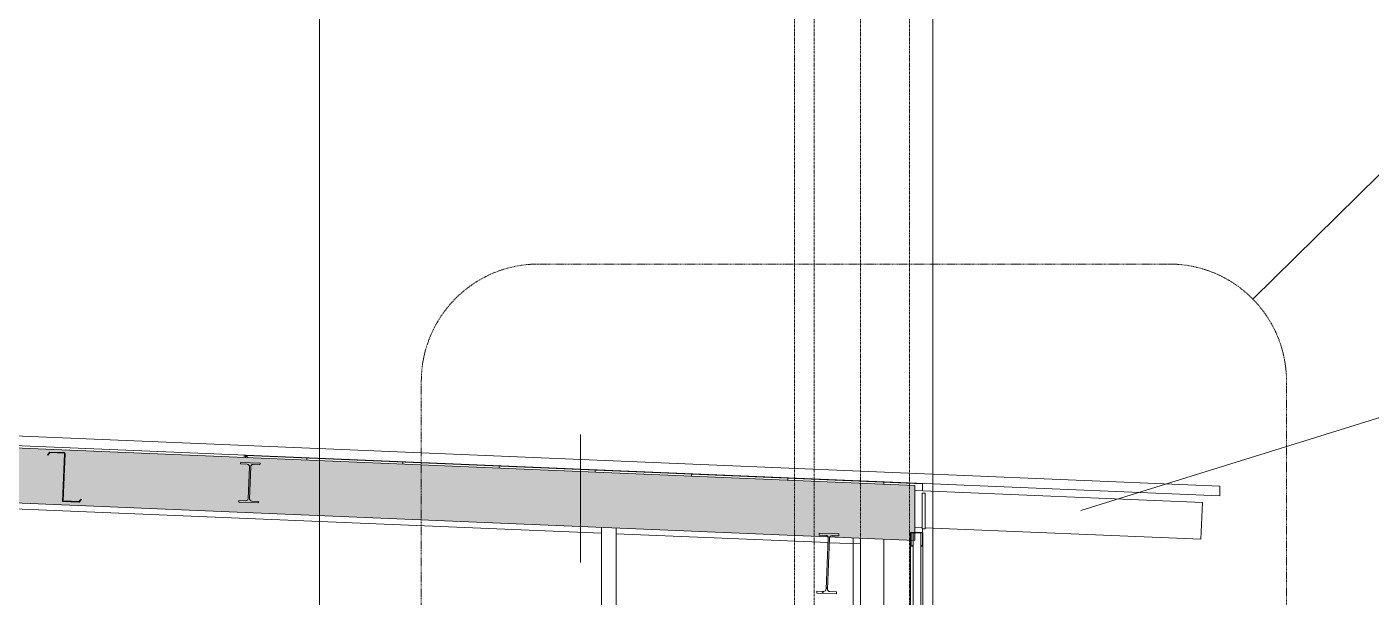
# Model space of a CAD drawing. Header units: inches. Extents: x 21386 to 98862, y -290 to 853.
# Drawn here: x 32904.7 to 33179.8, y 323.6 to 440.2 of the extents above; entities that cross this region are included whole.
import ezdxf

# ---------------------------------------------------------------- set-up
doc = ezdxf.new("R2010")
doc.units = ezdxf.units.IN
doc.header["$MEASUREMENT"] = 0
doc.linetypes.add('Dash Dot 3_16_', pattern=[0.3125, 0.1875, -0.0625, 0, -0.0625])
doc.linetypes.add('Grid Line 1_2_', pattern=[0.875, 0.5, -0.125, 0.125, -0.125])
for name, color, linetype, lineweight in [('A-ANNO-IDEN', 131, 'Continuous', 9), ('A-ANNO-SYMB', 150, 'Continuous', 9), ('A-CLNG', 13, 'Continuous', 13), ('A-CLNG-PATT', 13, 'Continuous', 25), ('A-GLAZ-CWMG', 51, 'Continuous', 13), ('A-ROOF', 132, 'Continuous', 13), ('A-WALL', 113, 'Continuous', 13), ('A-WALL-PATT', 111, 'Continuous', 25), ('EOP-PR', 4, 'Continuous', 13), ('G-ANNO-SYMB', 111, 'Continuous', 9), ('I-WALL', 2, 'Continuous', 13), ('S-BEAM', 12, 'Continuous', 13), ('S-GRID', 1, 'Continuous', 9)]:
    doc.layers.add(name, color=color, linetype=linetype, lineweight=lineweight)

# ---------------------------------------------------------------- blocks, each defined once
blk = doc.blocks.new('Rectangular Mullion - Profile_Polycarbonate_Upper and left-1767982-Building Section - North_South looking East _ Fitness Center')
at = {"layer": 'A-GLAZ-CWMG', "color": 7}
for p, q in [((22369.8, 336.84), (22369.8, 334.09)), ((22372.3, 336.84), (22369.8, 336.84)), ((22369.87, 334.15), (22369.87, 336.78)), ((22369.87, 336.78), (22372.24, 336.78)), ((22372.24, 336.78), (22372.24, 334.15)), ((22372.3, 334.09), (22372.3, 336.84)), ((22369.8, 334.09), (22370.3, 334.09)), ((22370.24, 334.15), (22369.87, 334.15)), ((22370.3, 334.34), (22370.24, 334.34)), ((22370.24, 334.34), (22370.24, 334.15)), ((22370.3, 334.09), (22370.3, 334.34)), ((22371.94, 334.34), (22371.88, 334.34)), ((22371.88, 334.34), (22371.88, 334.09)), ((22371.88, 334.09), (22372.3, 334.09)), ((22371.94, 334.15), (22371.94, 334.34)), ((22372.24, 334.15), (22371.94, 334.15))]:
    blk.add_line(p, q, dxfattribs=at)
blk = doc.blocks.new('Rectangular Mullion - Profile_Polycarbonate_right-1872005-Building Section - North_South looking East _ Fitness Center')
at = {"layer": 'A-GLAZ-CWMG', "color": 10, "lineweight": 9}
for p, q in [((22371.88, 248.36), (22371.88, 336.78)), ((22370.3, 248.36), (22370.3, 335.23))]:
    blk.add_line(p, q, dxfattribs=at)
at = {"layer": 'A-GLAZ-CWMG', "color": 8, "lineweight": 9}
for p, q in [((22369.8, 248.36), (22369.8, 334.09)), ((22372.3, 248.36), (22372.3, 334.09))]:
    blk.add_line(p, q, dxfattribs=at)
blk = doc.blocks.new('Rectangular Mullion - Profile_Polycarbonate_right-1987912-Building Section - North_South looking East _ Fitness Center')
at = {"layer": 'A-GLAZ-CWMG', "color": 8, "lineweight": 9}
for p, q in [((22234.14, 352.17), (22233.68, 352.65)), ((22233.68, 352.65), (22233.68, 352.19)), ((22236.43, 293.29), (22236.43, 306.91)), ((22236.43, 245.04), (22236.43, 285.94)), ((22236.43, 225.51), (22236.43, 237.69)), ((22236.43, 196.79), (22236.43, 221.45)), ((22236.43, 148.54), (22236.43, 189.44)), ((22236.43, 103.68), (22236.43, 141.19)), ((22236.43, 55.05), (22236.43, 96.32)), ((22236.43, 37.12), (22236.43, 47.7))]:
    blk.add_line(p, q, dxfattribs=at)
blk = doc.blocks.new('W-Wide Flange - W12X22-1533120-Building Section - North_South looking East _ Fitness Center')
at = {"layer": 'S-BEAM', "lineweight": 9}
h = blk.add_hatch(dxfattribs=at)
h.set_pattern_fill('FP_39', color=8, style=0, pattern_type=2)
h.set_pattern_definition([(45, (22011.012, 102), (-19.007, 19.007), []), (45, (22011.012, 130.8), (-19.007, 19.007), [])])
h.paths.add_polyline_path([(22354.61, 324.29), (22354.63, 324.71), (22353.26, 324.77), (22352.9, 324.93), (22352.77, 325.3), (22353.2, 335.72), (22353.37, 336.07), (22353.74, 336.21), (22355.11, 336.15), (22355.13, 336.58), (22351.1, 336.74), (22351.08, 336.32), (22352.45, 336.26), (22352.81, 336.1), (22352.94, 335.73), (22352.51, 325.31), (22352.35, 324.96), (22351.98, 324.82), (22350.61, 324.88), (22350.59, 324.45)], flags=0)
at = {"layer": 'S-BEAM', "color": 7}
for p, q in [((22351.1, 336.74), (22351.08, 336.32)), ((22351.08, 336.32), (22352.45, 336.26)), ((22355.13, 336.58), (22351.1, 336.74)), ((22352.94, 335.73), (22352.51, 325.31)), ((22352.77, 325.3), (22353.2, 335.72)), ((22353.74, 336.21), (22355.11, 336.15)), ((22355.11, 336.15), (22355.13, 336.58)), ((22350.61, 324.88), (22350.59, 324.45)), ((22351.98, 324.82), (22350.61, 324.88)), ((22354.63, 324.71), (22353.26, 324.77)), ((22354.61, 324.29), (22354.63, 324.71)), ((22350.59, 324.45), (22354.61, 324.29))]:
    blk.add_line(p, q, dxfattribs=at)
for centre, radius, start, end in [((22352.43, 335.75), 0.512, 357.6141, 87.6141), ((22353.72, 335.7), 0.513, 87.6141, 177.6141), ((22352, 325.33), 0.512, 267.6141, 357.6141), ((22353.28, 325.28), 0.513, 177.6141, 267.6141)]:
    blk.add_arc(centre, radius, start, end, dxfattribs=at)
blk = doc.blocks.new('columns and girder2 - one-1334686-Building Section - North_South looking East _ Fitness Center')
at = {"layer": 'S-BEAM', "color": 8, "lineweight": 9}
for p, q in [((22024.63, 348.46), (22306.55, 336.72)), ((22306.55, 337.89), (22306.55, 292.37)), ((22309.55, 292.37), (22309.55, 337.76)), ((22309.55, 336.59), (22352.9, 334.78)), ((22358.05, 335.74), (22358.05, 0)), ((22359.55, 292.81), (22359.55, 335.68)), ((22359.55, 334.51), (22359.55, 335.68)), ((22353.16, 334.77), (22359.55, 334.51))]:
    blk.add_line(p, q, dxfattribs=at)
blk = doc.blocks.new('Girt_Z - 10_D-1351984-Building Section - North_South looking East _ Fitness Center')
at = {"layer": 'S-BEAM', "color": 7}
for p, q in [((22133.68, 355.81), (22133.17, 355.26)), ((22133.17, 355.26), (22133.25, 355.18)), ((22133.25, 355.18), (22133.72, 355.7)), ((22136.61, 355.69), (22133.68, 355.81)), ((22133.72, 355.7), (22136.61, 355.58)), ((22136.68, 355.5), (22136.27, 345.69)), ((22136.39, 345.88), (22136.79, 355.49)), ((22136.27, 345.69), (22139.65, 345.55)), ((22139.6, 345.67), (22136.46, 345.8)), ((22140.07, 346.18), (22139.6, 345.67)), ((22139.65, 345.55), (22140.15, 346.11)), ((22140.15, 346.11), (22140.07, 346.18))]:
    blk.add_line(p, q, dxfattribs=at)
for centre, radius, start, end in [((22136.6, 355.5), 0.187, 357.6141, 87.6141), ((22136.6, 355.5), 0.0782, 357.6141, 85.4913), ((22136.47, 345.87), 0.0782, 177.6141, 264.5717)]:
    blk.add_arc(centre, radius, start, end, dxfattribs=at)
blk = doc.blocks.new('W-Wide Flange - W8X15-1528935-Building Section - North_South looking East _ Fitness Center')
at = {"layer": 'S-BEAM', "color": 7}
for p, q in [((22232.65, 351.19), (22232.63, 350.87)), ((22232.63, 350.87), (22234.02, 350.82)), ((22236.65, 351.02), (22232.65, 351.19)), ((22234.49, 350.3), (22234.22, 343.82)), ((22234.47, 343.81), (22234.74, 350.29)), ((22235.25, 350.76), (22236.64, 350.71)), ((22236.64, 350.71), (22236.65, 351.02)), ((22232.32, 343.4), (22232.31, 343.08)), ((22232.31, 343.08), (22236.31, 342.92)), ((22233.7, 343.34), (22232.32, 343.4)), ((22236.33, 343.23), (22234.94, 343.29)), ((22236.31, 342.92), (22236.33, 343.23))]:
    blk.add_line(p, q, dxfattribs=at)
for centre, radius, start, end in [((22234, 350.32), 0.498, 357.6141, 87.6141), ((22235.23, 350.27), 0.497, 87.6141, 177.6141), ((22233.73, 343.84), 0.498, 267.6141, 357.6141), ((22234.96, 343.79), 0.497, 177.6141, 267.6141)]:
    blk.add_arc(centre, radius, start, end, dxfattribs=at)
blk = doc.blocks.new('Dimension Lumber - 5_5 x 7_5 Glulam-1730092-Building Section - North_South looking East _ Fitness Center')
at = {"layer": 'S-BEAM', "color": 8, "lineweight": 9}
for p, q in [((22370.68, 345.44), (22429.52, 342.98)), ((22429.52, 342.98), (22429.21, 335.49)), ((22370.68, 337.93), (22372.18, 337.87)), ((22372.8, 337.84), (22429.21, 335.49))]:
    blk.add_line(p, q, dxfattribs=at)

msp = doc.modelspace()

# ---------------------------------------------------------------- hatches: boundary and pattern name
at = {"layer": 'A-CLNG-PATT', "lineweight": 9}
h = msp.add_hatch(dxfattribs=at)
h.set_pattern_fill('FP_37', color=8, style=0, pattern_type=2)
h.set_pattern_definition([(161.57, (22011.972, 102.96), (-7.6802237, -0.0009796), [0, -54.643, 6.067, 0]), (18.43, (22010.052, 102.96), (-7.6802237, 0.0009796), [0, -54.643, 6.067, 0]), (108.43, (22011.972, 102.96), (3.8382953, -19.2013653), [18.211, -42.499]), (71.57, (22010.052, 102.96), (3.8382953, 19.2013653), [18.211, -42.499])])
h.paths.add_polyline_path([(33086.49, 335.22), (33086.49, 346.48), (31850.86, 397.96), (31850.86, 386.7), (33052.62, 336.63)], flags=0)
at = {"layer": 'A-WALL-PATT', "lineweight": 9}
h = msp.add_hatch(dxfattribs=at)
h.set_pattern_fill('FP_43', color=8, style=0, pattern_type=2)
h.set_pattern_definition([(90, (22233.678, 0), (-19.685, 1e-15), [])])
h.paths.add_polyline_path([(32952.3, 2.75), (32961.1, 2.75), (32961.1, 4), (32952.3, 4)], flags=0)
h.paths.add_polyline_path([(33052.62, 2.75), (33063.29, 2.75), (33057.16, 47.7), (32952.24, 47.7), (32952.3, 37.12), (32979.1, 36.98), (32979.23, 36.87), (32979.68, 36.74), (32980.09, 36), (32979.85, 35.45), (32978.92, 34.97), (32978.51, 34.95), (32978.09, 34.89), (32977.93, 34.88), (32972.75, 34.88), (32952.3, 34.87), (32952.3, 32.5), (32961.1, 32.5), (32961.1, 34.87), (32963.16, 34.87), (32963.16, 32.5), (32969.26, 32.5), (32969.26, 34.87), (32971.32, 34.87), (32971.32, 32.5), (32974.68, 32.5), (32974.74, 34.87), (32976.72, 34.87), (32976.72, 32.5), (32977.32, 32.5), (32977.35, 34.87), (32979.59, 34.87), (32979.59, 2.75), (33013.89, 2.75)], flags=0)
h.paths.add_polyline_path([(32971.32, 2.75), (32974.68, 2.75), (32974.68, 4), (32971.32, 4)], flags=0)
h.paths.add_polyline_path([(32963.16, 2.75), (32969.26, 2.75), (32969.26, 4), (32963.16, 4)], flags=0)
h.paths.add_polyline_path([(32977.32, 2.75), (32977.32, 4), (32976.72, 4), (32976.72, 2.75)], flags=0)
h.paths.add_polyline_path([(32976.72, 28.5), (32977.32, 28.5), (32977.32, 31.5), (32976.72, 31.5), (32976.72, 31.35)], flags=0)
h.paths.add_polyline_path([(32974.68, 28.5), (32974.68, 31.5), (32971.32, 31.5), (32971.32, 28.5), (32974.22, 28.5)], flags=0)
h.paths.add_polyline_path([(32966.27, 28.5), (32969.26, 28.5), (32969.26, 31.5), (32963.16, 31.5), (32963.16, 28.5), (32965.47, 28.5)], flags=0)
h.paths.add_polyline_path([(32954.1, 28.5), (32961.1, 28.5), (32961.1, 31.5), (32952.3, 31.5), (32952.3, 28.5)], flags=0)
h.paths.add_polyline_path([(33056.16, 55.05), (33050.54, 96.32), (32952.24, 96.32), (32952.24, 55.05), (33052.62, 55.05)], flags=0)
h.paths.add_polyline_path([(32952.24, 103.68), (33049.54, 103.68), (33044.43, 141.19), (32952.24, 141.19), (32952.24, 115.53)], flags=0)
h.paths.add_polyline_path([(33023.85, 148.54), (33043.43, 148.54), (33037.86, 189.44), (32952.24, 189.44), (32952.24, 148.54), (32975.15, 148.54)], flags=0)
h.paths.add_polyline_path([(33088.05, 173.07), (33088.05, 173.14), (33086.11, 173.15)], flags=0)
h.paths.add_polyline_path([(33088.05, 175.14), (33088.05, 192.31), (33085.36, 192.31), (33085.36, 191), (33086.11, 191), (33086.11, 175.22)], flags=0)
h.paths.add_polyline_path([(33075.94, 196.3), (33085.61, 196.31), (33085.61, 237.31), (33075.36, 237.31), (33075.36, 196.31), (33075.94, 196.79), (33076.01, 196.71), (33075.51, 196.3)], flags=0)
h.paths.add_polyline_path([(33025.36, 196.79), (33036.86, 196.79), (33031.29, 237.69), (32960.69, 237.69), (32952.24, 221.45), (32952.24, 196.79), (33024.88, 196.79)], flags=0)
h.paths.add_polyline_path([(32952.24, 225.51), (32958.58, 237.69), (32952.24, 237.69), (32952.24, 232.74)], flags=0)
h.paths.add_polyline_path([(33075.43, 241.3), (33085.61, 241.3), (33085.61, 335.25), (33075.36, 335.68), (33075.36, 292.81), (33075.94, 293.29), (33076.01, 293.21), (33075.47, 292.76), (33075.43, 289.55), (33075.36, 289.36), (33075.36, 244.56), (33075.94, 245.04), (33076.01, 244.96), (33075.47, 244.51), (33075.47, 241.37)], flags=0)
h.paths.add_polyline_path([(33023.85, 245.04), (33030.29, 245.04), (33024.72, 285.94), (32985.83, 285.94), (32964.53, 245.04), (32986.55, 245.04)], flags=0)
h.paths.add_polyline_path([(32955.79, 245.04), (32962.41, 245.04), (32983.71, 285.94), (32952.24, 285.94), (32952.24, 245.04)], flags=0)
h.paths.add_polyline_path([(33084.79, 285.94), (33084.72, 286.02), (33085.25, 286.47), (33085.25, 289.36), (33085.36, 289.36), (33085.36, 286.42), (33084.89, 286.02)], flags=0)
h.paths.add_polyline_path([(33085.17, 289.44), (33075.47, 289.5), (33075.55, 289.55), (33085.17, 289.55)], flags=0)
h.paths.add_polyline_path([(33022.36, 293.29), (33022.36, 294.85), (32952.24, 306.91), (32952.24, 293.29), (32955.49, 293.29), (32955.49, 294), (32985.25, 294.04), (32985.32, 294.3), (32985.49, 294.44), (32985.71, 294.1), (32985.74, 294), (33015.49, 293.94), (33015.49, 293.29)], flags=0)
h.paths.add_polyline_path([(33087.69, 336.84), (33088.05, 336.84), (33087.99, 337.87), (33086.49, 337.93), (33086.49, 336.84)], flags=0)
h.paths.add_polyline_path([(33088.05, 345.37), (33088.05, 346.81), (32949.55, 352.58), (32949.95, 352.17), (33086.49, 346.48), (33086.49, 345.44)], flags=0)

# ---------------------------------------------------------------- linework, layer by layer
at = {"layer": 'A-ANNO-IDEN', "color": 153}
msp.add_line((33120.47, 341.36), (33691.72, 519.32), dxfattribs=at)
at = {"layer": 'A-ANNO-SYMB'}
msp.add_line((33155.64, 384.59), (33202.38, 430.6), dxfattribs=at)
at = {"layer": 'A-ANNO-SYMB', "linetype": 'Dash Dot 3_16_'}
for p, q in [((33138.53, 391.76), (33009.46, 391.76)), ((32985.46, 367.76), (32985.46, -34.48)), ((33162.53, -34.48), (33162.53, 367.76))]:
    msp.add_line(p, q, dxfattribs=at)
for centre, start, end in [((33009.46, 367.76), 90, 180), ((33138.53, 367.76), 0, 90)]:
    msp.add_arc(centre, 24, start, end, dxfattribs=at)
at = {"layer": 'A-CLNG', "color": 7}
for p, q in [((33086.49, 346.48), (31850.86, 397.96)), ((31850.86, 386.7), (33086.49, 335.22)), ((33086.49, 335.22), (33086.49, 346.48))]:
    msp.add_line(p, q, dxfattribs=at)
at = {"layer": 'A-ROOF', "color": 7}
for p, q in [((33148.9, 346.34), (31836.26, 401.03)), ((31836.26, 399.03), (33148.9, 344.34)), ((33148.9, 344.34), (33148.9, 346.34))]:
    msp.add_line(p, q, dxfattribs=at)
at = {"layer": 'A-WALL', "color": 8, "lineweight": 9}
for p, q in [((32949.24, 352.2), (32949.24, 352.66)), ((33088.05, 346.81), (32949.55, 352.58)), ((33088.05, 345.37), (33088.05, 346.81)), ((33088.05, 336.84), (33088.05, 337.62))]:
    msp.add_line(p, q, dxfattribs=at)
at = {"layer": 'A-WALL', "color": 7}
for p, q in [((33086.11, 336.78), (33086.11, 193.4)), ((33087.69, 336.78), (33086.11, 336.78)), ((33087.69, 193.4), (33087.69, 336.78))]:
    msp.add_line(p, q, dxfattribs=at)
at = {"layer": 'A-WALL', "color": 10, "lineweight": 9}
for p, q in [((33087.69, 248.36), (33087.69, 336.78)), ((33086.11, 335.23), (33086.11, 248.36))]:
    msp.add_line(p, q, dxfattribs=at)
at = {"layer": 'EOP-PR', "color": 8, "lineweight": 9}
msp.add_line((33018.06, 356.89), (33018.06, 330.72), dxfattribs=at)
at = {"layer": 'G-ANNO-SYMB'}
for p, q in [((32964.64, 545.16), (32964.64, -79.66)), ((33090.17, 545.16), (33090.17, -79.66))]:
    msp.add_line(p, q, dxfattribs=at)
at = {"layer": 'I-WALL', "color": 7}
for p, q in [((33087.99, 344.87), (33087.99, 337.62)), ((33088.61, 344.87), (33087.99, 344.87)), ((33088.61, 337.62), (33088.61, 344.87)), ((33087.99, 337.62), (33088.61, 337.62))]:
    msp.add_line(p, q, dxfattribs=at)
at = {"layer": 'S-GRID', "linetype": 'Grid Line 1_2_'}
for p, q in [((33061.86, -129.44), (33061.86, 738.66)), ((33065.86, -129.44), (33065.86, 738.66)), ((33075.36, -129.44), (33075.36, 738.66)), ((33075.36, -129.44), (33075.36, 738.66)), ((33085.36, -129.44), (33085.36, 738.66))]:
    msp.add_line(p, q, dxfattribs=at)

# ---------------------------------------------------------------- block references
at = {"layer": 'A-GLAZ-CWMG', "color": 8, "lineweight": 9}
for name in ['Rectangular Mullion - Profile_Polycarbonate_right-1987912-Building Section - North_South looking East _ Fitness Center', 'Rectangular Mullion - Profile_Polycarbonate_Upper and left-1767982-Building Section - North_South looking East _ Fitness Center', 'Rectangular Mullion - Profile_Polycarbonate_right-1872005-Building Section - North_South looking East _ Fitness Center']:
    msp.add_blockref(name, (10715.81, 0), dxfattribs=at)
at = {"layer": 'S-BEAM', "color": 8, "lineweight": 9}
for name, p in [('columns and girder2 - one-1334686-Building Section - North_South looking East _ Fitness Center', (10715.81, 0)), ('Girt_Z - 10_D-1351984-Building Section - North_South looking East _ Fitness Center', (10775.76, -2.5)), ('W-Wide Flange - W8X15-1528935-Building Section - North_South looking East _ Fitness Center', (10715.81, 0)), ('Dimension Lumber - 5_5 x 7_5 Glulam-1730092-Building Section - North_South looking East _ Fitness Center', (10715.81, 0)), ('W-Wide Flange - W12X22-1533120-Building Section - North_South looking East _ Fitness Center', (10715.81, 0))]:
    msp.add_blockref(name, p, dxfattribs=at)

doc.saveas('drawing.dxf')
